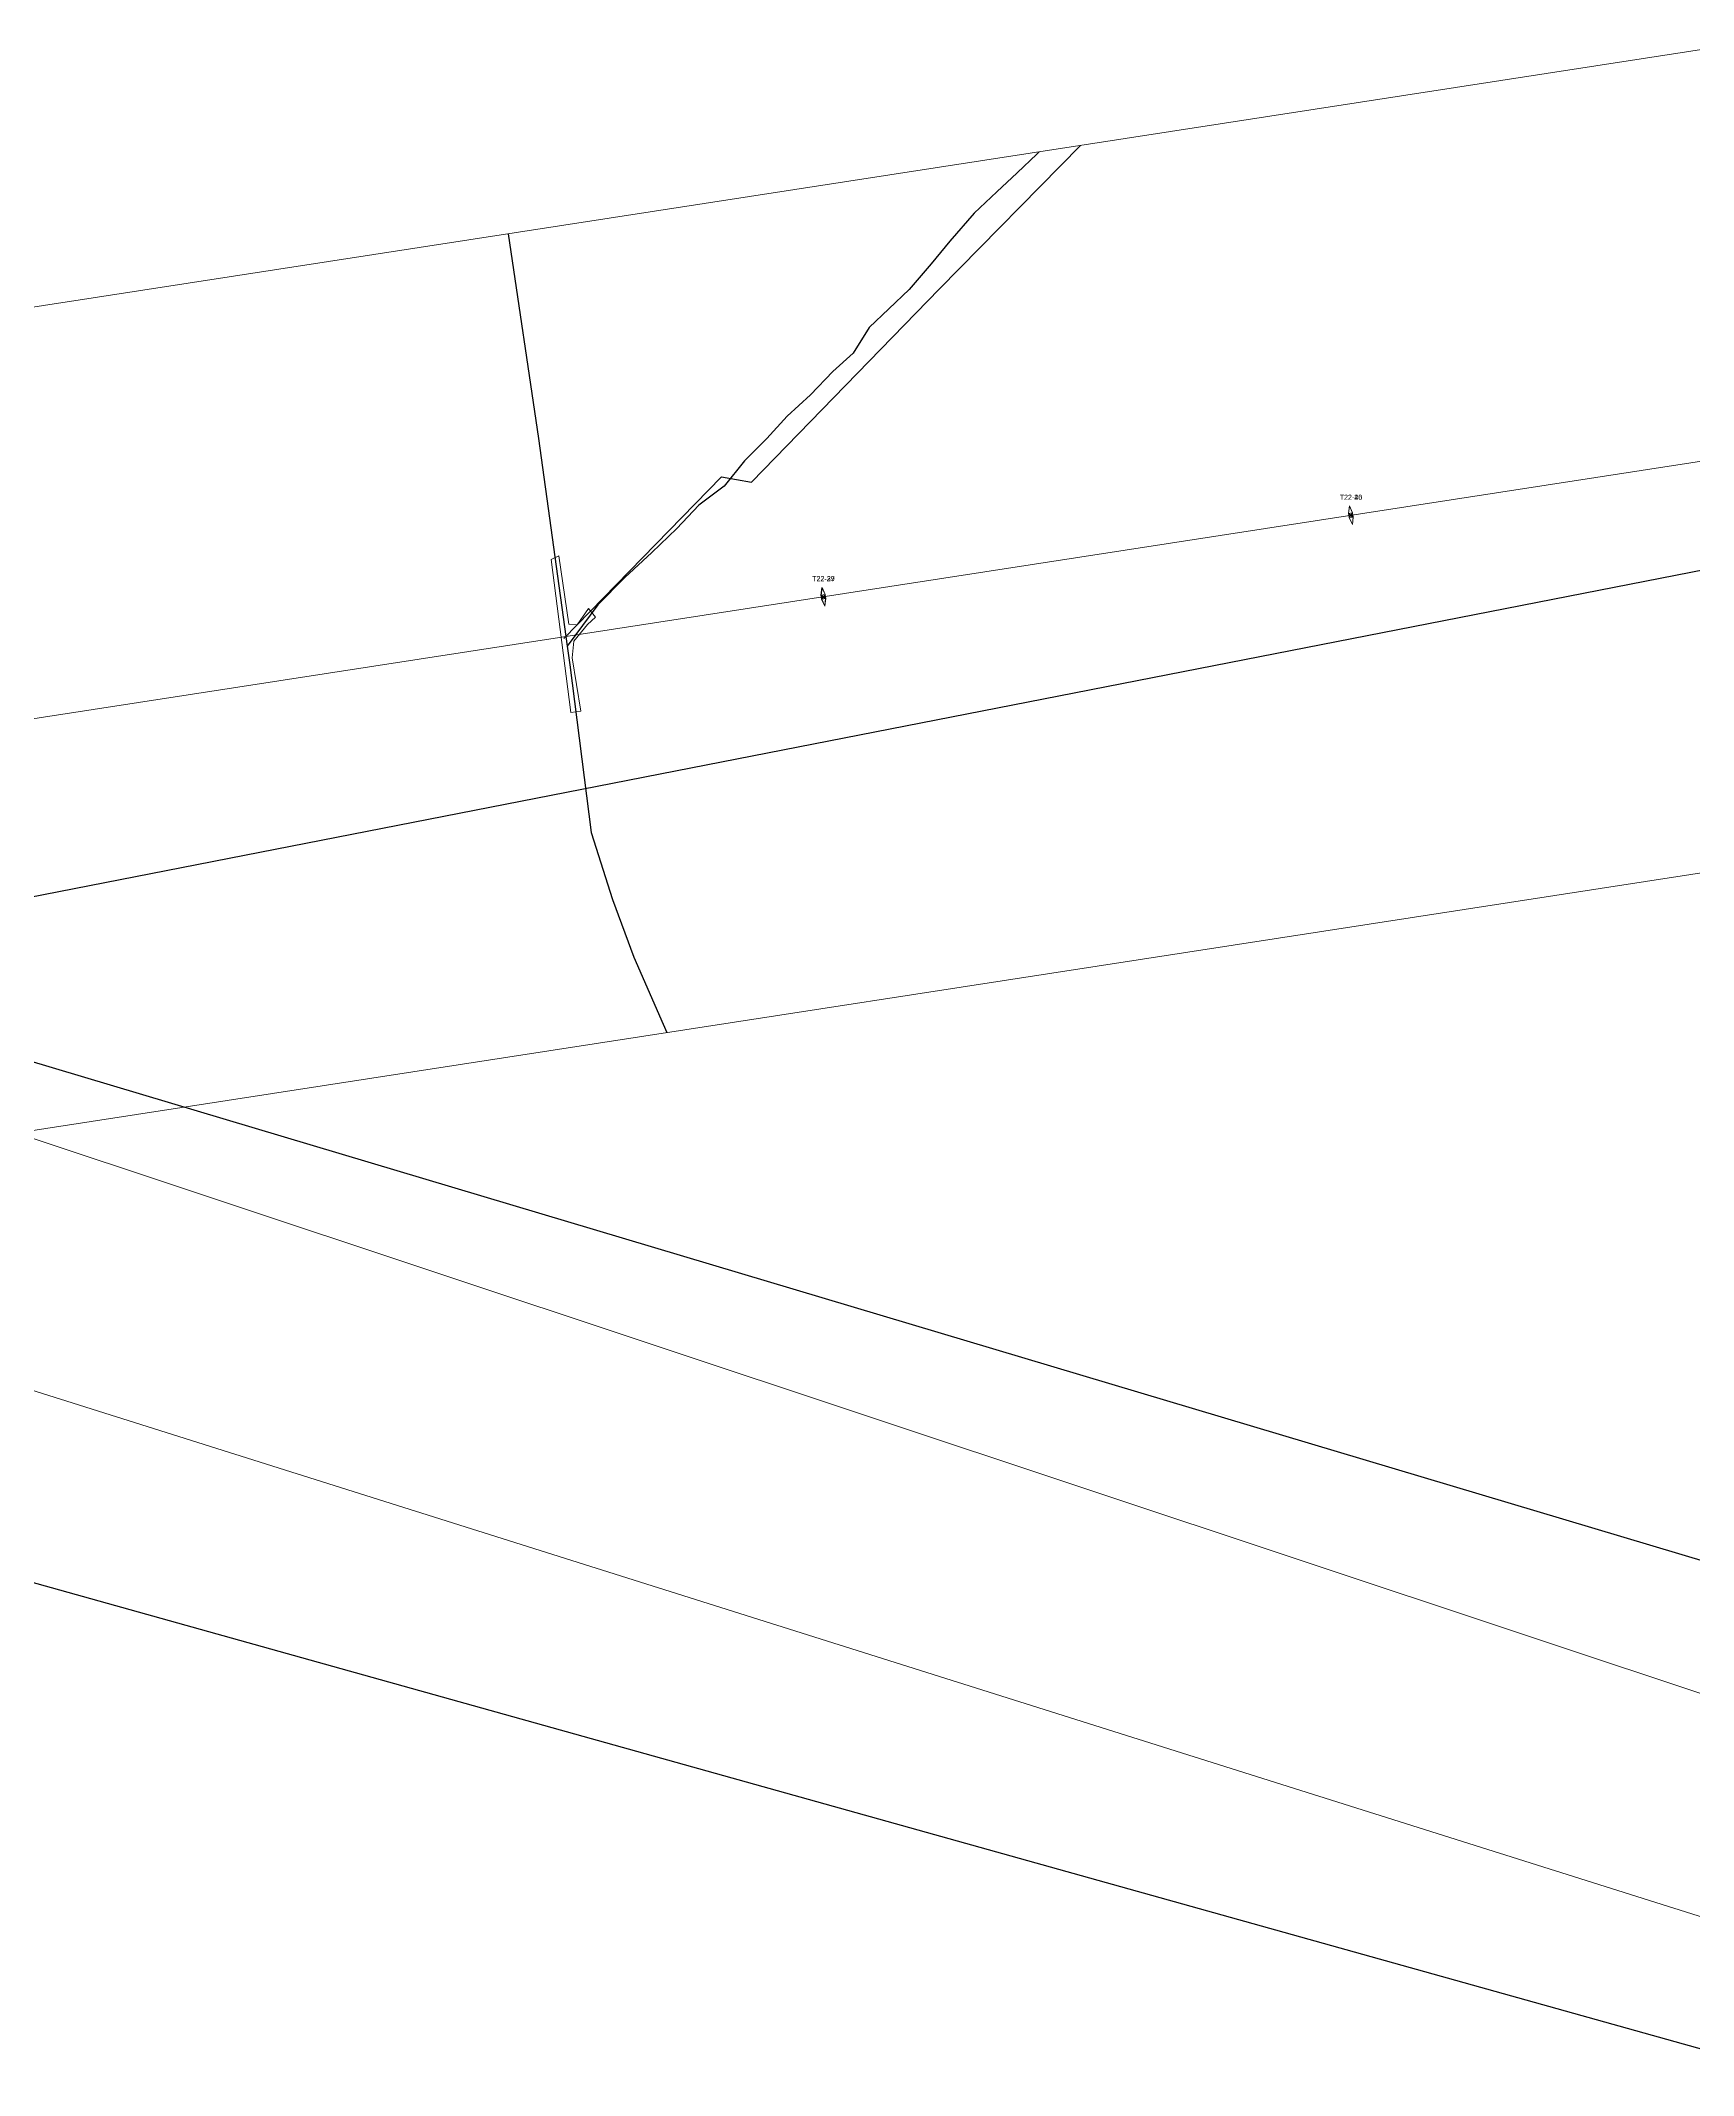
# Model space of a CAD drawing. Header units: metres. Extents: x -4 to 509425, y 7549 to 4732445.
# Drawn here: x 490860 to 491672, y 4716781 to 4717781 of the extents above; entities that cross this region are included whole.
import ezdxf

# ---------------------------------------------------------------- set-up
doc = ezdxf.new("R2010")
doc.units = ezdxf.units.M
doc.header["$LTSCALE"] = 0.01
doc.header["$MEASUREMENT"] = 0
doc.layers.get('0').update_dxf_attribs({"lineweight": 0})
for name, color, linetype in [('-- cruces', 6, 'Continuous'), ('-----caminos burgos', 2, 'Continuous'), ('Cruces no definidos proyecto', 3, 'Continuous'), ('vvpp CyL', 41, 'Continuous')]:
    doc.layers.add(name, color=color, linetype=linetype)
for name, color, linetype, lineweight in [('Apoyos__ptw_', 7, 'Continuous', 0), ('Cañada real vía verde camino o similar__ptw_', 32, 'Continuous', 0), ('Cruces no defindos en pyp', 4, 'Continuous', 0), ('Denominación apoyos__ptw_', 7, 'Continuous', 0), ('LEAR TRAMOS AEREOS', 2, 'Continuous', 0)]:
    doc.layers.add(name, color=color, linetype=linetype, lineweight=lineweight)
doc.styles.get("Standard").update_dxf_attribs({"font": 'arial.ttf'})

# ---------------------------------------------------------------- blocks, each defined once
blk = doc.blocks.new('veintidos')
at = {"layer": 'Apoyos__ptw_', "linetype": 'Continuous', "flags": 128}
for points in [[(491503.4, 4717552.6), (491502.9, 4717548.9), (491504.9, 4717549.2), (491503.2, 4717546.9), (491505.2, 4717547.2), (491504.8, 4717543.5), (491503.2, 4717546.9), (491502.9, 4717548.9), (491505.2, 4717547.2), (491504.9, 4717549.2)], [(491244.1, 4717512.5), (491243.6, 4717508.8), (491245.6, 4717509.1), (491243.9, 4717506.8), (491245.9, 4717507.1), (491245.5, 4717503.4), (491243.9, 4717506.8), (491243.6, 4717508.8), (491245.9, 4717507.1), (491245.6, 4717509.1)]]:
    blk.add_lwpolyline(points, close=True, dxfattribs=at)
at = {"layer": 'Cañada real vía verde camino o similar__ptw_', "linetype": 'Continuous', "flags": 128}
blk.add_lwpolyline([(491111, 4717526.2), (491111.3, 4717526.5), (491111.3, 4717526.5), (491111.3, 4717526.5), (491111.3, 4717526.5), (491111.3, 4717526.5), (491111.3, 4717526.5), (491111.3, 4717526.5), (491111.3, 4717526.5), (491114.8, 4717528.1), (491114.8, 4717528.1), (491114.8, 4717528.1), (491114.8, 4717528.1), (491114.8, 4717528.1), (491114.8, 4717528.1), (491114.8, 4717528.1), (491114.8, 4717528.1), (491114.8, 4717528.1), (491114.8, 4717528.1), (491114.8, 4717528.1), (491114.8, 4717528.1), (491114.8, 4717528.1), (491114.8, 4717528.1), (491114.8, 4717528.1), (491114.8, 4717528.1), (491114.8, 4717528.1), (491114.8, 4717528.1), (491114.8, 4717528.1), (491114.8, 4717528.1), (491114.8, 4717528.1), (491114.8, 4717528.1), (491114.8, 4717528.1), (491114.8, 4717528.1), (491114.8, 4717528.1), (491114.8, 4717528.1), (491114.8, 4717528.1), (491114.8, 4717528.1), (491114.8, 4717528.1), (491114.8, 4717528.1), (491114.8, 4717528.1), (491114.8, 4717528.1), (491114.8, 4717528.1), (491114.8, 4717528.1), (491114.8, 4717528.1), (491114.8, 4717528.1), (491119.6, 4717494.5), (491123.7, 4717494.1), (491129.3, 4717502.2), (491129.3, 4717502.2), (491129.3, 4717502.2), (491129.3, 4717502.2), (491129.3, 4717502.2), (491129.3, 4717502.2), (491129.3, 4717502.2), (491129.3, 4717502.2), (491129.3, 4717502.2), (491129.3, 4717502.2), (491129.3, 4717502.2), (491129.3, 4717502.2), (491129.3, 4717502.2), (491129.3, 4717502.2), (491129.3, 4717502.2), (491129.3, 4717502.2), (491129.3, 4717502.2), (491129.3, 4717502.2), (491129.3, 4717502.2), (491129.3, 4717502.2), (491129.3, 4717502.2), (491129.3, 4717502.2), (491129.3, 4717502.2), (491129.3, 4717502.2), (491129.3, 4717502.2), (491129.3, 4717502.2), (491129.3, 4717502.2), (491129.3, 4717502.2), (491129.3, 4717502.2), (491129.3, 4717502.2), (491129.3, 4717502.2), (491129.3, 4717502.2), (491129.3, 4717502.2), (491129.3, 4717502.2), (491129.3, 4717502.2), (491129.3, 4717502.2), (491132.7, 4717497.9), (491132.7, 4717497.9), (491132.7, 4717497.9), (491132.7, 4717497.9), (491132.7, 4717497.9), (491132.7, 4717497.9), (491132.7, 4717497.9), (491132.7, 4717497.9), (491132.7, 4717497.9), (491132.7, 4717497.9), (491132.7, 4717497.9), (491132.7, 4717497.9), (491132.7, 4717497.9), (491132.7, 4717497.9), (491132.7, 4717497.9), (491132.7, 4717497.9), (491132.7, 4717497.9), (491132.7, 4717497.9), (491132.7, 4717497.9), (491132.7, 4717497.9), (491132.7, 4717497.9), (491132.7, 4717497.9), (491132.7, 4717497.9), (491132.7, 4717497.9), (491132.7, 4717497.9), (491132.7, 4717497.9), (491132.7, 4717497.9), (491132.7, 4717497.9), (491132.7, 4717497.9), (491132.7, 4717497.9), (491128.8, 4717494.3), (491122.1, 4717486.1), (491121.3, 4717478), (491125.5, 4717451.7), (491125.5, 4717451.7), (491125.5, 4717451.7), (491125.5, 4717451.7), (491125.5, 4717451.7), (491125.5, 4717451.7), (491125.5, 4717451.7), (491125.5, 4717451.7), (491125.5, 4717451.7), (491125.5, 4717451.7), (491125.5, 4717451.7), (491125.5, 4717451.7), (491125.5, 4717451.7), (491125.5, 4717451.7), (491125.5, 4717451.7), (491125.5, 4717451.7), (491125.5, 4717451.7), (491125.5, 4717451.7), (491125.5, 4717451.7), (491125.5, 4717451.7), (491125.5, 4717451.7), (491125.5, 4717451.7), (491125.5, 4717451.7), (491125.5, 4717451.7), (491125.5, 4717451.7), (491125.5, 4717451.7), (491125.5, 4717451.7), (491125.5, 4717451.7), (491125.5, 4717451.7), (491125.5, 4717451.7), (491125.5, 4717451.7), (491120.6, 4717451), (491120.6, 4717451), (491120.6, 4717451), (491120.6, 4717451), (491120.6, 4717451), (491120.6, 4717451), (491120.6, 4717451), (491120.6, 4717451), (491120.6, 4717451), (491120.6, 4717451), (491120.6, 4717451), (491120.6, 4717451), (491120.6, 4717451), (491120.6, 4717451), (491120.6, 4717451), (491120.6, 4717451), (491120.6, 4717451), (491120.6, 4717451), (491120.6, 4717451), (491120.6, 4717451), (491120.6, 4717451), (491120.6, 4717451), (491120.6, 4717451), (491120.6, 4717451), (491120.6, 4717451), (491120.6, 4717451), (491120.6, 4717451), (491120.6, 4717451), (491120.6, 4717451), (491120.6, 4717451), (491120.6, 4717451), (491111, 4717526.2), (491111, 4717526.2), (491111, 4717526.2), (491111, 4717526.2), (491111, 4717526.2), (491111, 4717526.2), (491111, 4717526.2), (491111, 4717526.2), (491111, 4717526.2), (491111, 4717526.2), (491111, 4717526.2), (491111, 4717526.2), (491111, 4717526.2), (491111, 4717526.2), (491111, 4717526.2), (491111, 4717526.2), (491111, 4717526.2), (491111, 4717526.2)], dxfattribs=at)
blk.add_lwpolyline([(491111, 4717526.2), (491111.3, 4717526.5), (491111.3, 4717526.5), (491111.3, 4717526.5), (491111.3, 4717526.5), (491111.3, 4717526.5), (491111.3, 4717526.5), (491111.3, 4717526.5), (491111.3, 4717526.5), (491114.8, 4717528.1), (491114.8, 4717528.1), (491114.8, 4717528.1), (491114.8, 4717528.1), (491114.8, 4717528.1), (491114.8, 4717528.1), (491114.8, 4717528.1), (491114.8, 4717528.1), (491114.8, 4717528.1), (491114.8, 4717528.1), (491114.8, 4717528.1), (491114.8, 4717528.1), (491114.8, 4717528.1), (491114.8, 4717528.1), (491114.8, 4717528.1), (491114.8, 4717528.1), (491114.8, 4717528.1), (491114.8, 4717528.1), (491114.8, 4717528.1), (491114.8, 4717528.1), (491114.8, 4717528.1), (491114.8, 4717528.1), (491114.8, 4717528.1), (491114.8, 4717528.1), (491114.8, 4717528.1), (491114.8, 4717528.1), (491114.8, 4717528.1), (491114.8, 4717528.1), (491114.8, 4717528.1), (491114.8, 4717528.1), (491114.8, 4717528.1), (491114.8, 4717528.1), (491114.8, 4717528.1), (491114.8, 4717528.1), (491114.8, 4717528.1), (491114.8, 4717528.1), (491119.6, 4717494.5), (491123.7, 4717494.1), (491129.3, 4717502.2), (491129.3, 4717502.2), (491129.3, 4717502.2), (491129.3, 4717502.2), (491129.3, 4717502.2), (491129.3, 4717502.2), (491129.3, 4717502.2), (491129.3, 4717502.2), (491129.3, 4717502.2), (491129.3, 4717502.2), (491129.3, 4717502.2), (491129.3, 4717502.2), (491129.3, 4717502.2), (491129.3, 4717502.2), (491129.3, 4717502.2), (491129.3, 4717502.2), (491129.3, 4717502.2), (491129.3, 4717502.2), (491129.3, 4717502.2), (491129.3, 4717502.2), (491129.3, 4717502.2), (491129.3, 4717502.2), (491129.3, 4717502.2), (491129.3, 4717502.2), (491129.3, 4717502.2), (491129.3, 4717502.2), (491129.3, 4717502.2), (491129.3, 4717502.2), (491129.3, 4717502.2), (491129.3, 4717502.2), (491129.3, 4717502.2), (491129.3, 4717502.2), (491129.3, 4717502.2), (491129.3, 4717502.2), (491129.3, 4717502.2), (491129.3, 4717502.2), (491132.7, 4717497.9), (491132.7, 4717497.9), (491132.7, 4717497.9), (491132.7, 4717497.9), (491132.7, 4717497.9), (491132.7, 4717497.9), (491132.7, 4717497.9), (491132.7, 4717497.9), (491132.7, 4717497.9), (491132.7, 4717497.9), (491132.7, 4717497.9), (491132.7, 4717497.9), (491132.7, 4717497.9), (491132.7, 4717497.9), (491132.7, 4717497.9), (491132.7, 4717497.9), (491132.7, 4717497.9), (491132.7, 4717497.9), (491132.7, 4717497.9), (491132.7, 4717497.9), (491132.7, 4717497.9), (491132.7, 4717497.9), (491132.7, 4717497.9), (491132.7, 4717497.9), (491132.7, 4717497.9), (491132.7, 4717497.9), (491132.7, 4717497.9), (491132.7, 4717497.9), (491132.7, 4717497.9), (491132.7, 4717497.9), (491128.8, 4717494.3), (491122.1, 4717486.1), (491121.3, 4717478), (491125.5, 4717451.7), (491125.5, 4717451.7), (491125.5, 4717451.7), (491125.5, 4717451.7), (491125.5, 4717451.7), (491125.5, 4717451.7), (491125.5, 4717451.7), (491125.5, 4717451.7), (491125.5, 4717451.7), (491125.5, 4717451.7), (491125.5, 4717451.7), (491125.5, 4717451.7), (491125.5, 4717451.7), (491125.5, 4717451.7), (491125.5, 4717451.7), (491125.5, 4717451.7), (491125.5, 4717451.7), (491125.5, 4717451.7), (491125.5, 4717451.7), (491125.5, 4717451.7), (491125.5, 4717451.7), (491125.5, 4717451.7), (491125.5, 4717451.7), (491125.5, 4717451.7), (491125.5, 4717451.7), (491125.5, 4717451.7), (491125.5, 4717451.7), (491125.5, 4717451.7), (491125.5, 4717451.7), (491125.5, 4717451.7), (491125.5, 4717451.7), (491120.6, 4717451), (491120.6, 4717451), (491120.6, 4717451), (491120.6, 4717451), (491120.6, 4717451), (491120.6, 4717451), (491120.6, 4717451), (491120.6, 4717451), (491120.6, 4717451), (491120.6, 4717451), (491120.6, 4717451), (491120.6, 4717451), (491120.6, 4717451), (491120.6, 4717451), (491120.6, 4717451), (491120.6, 4717451), (491120.6, 4717451), (491120.6, 4717451), (491120.6, 4717451), (491120.6, 4717451), (491120.6, 4717451), (491120.6, 4717451), (491120.6, 4717451), (491120.6, 4717451), (491120.6, 4717451), (491120.6, 4717451), (491120.6, 4717451), (491120.6, 4717451), (491120.6, 4717451), (491120.6, 4717451), (491120.6, 4717451), (491111, 4717526.2), (491111, 4717526.2), (491111, 4717526.2), (491111, 4717526.2), (491111, 4717526.2), (491111, 4717526.2), (491111, 4717526.2), (491111, 4717526.2), (491111, 4717526.2), (491111, 4717526.2), (491111, 4717526.2), (491111, 4717526.2), (491111, 4717526.2), (491111, 4717526.2), (491111, 4717526.2), (491111, 4717526.2), (491111, 4717526.2), (491111, 4717526.2)], dxfattribs=at)
at = {"layer": 'Denominación apoyos__ptw_', "linetype": 'Continuous', "char_height": 2.5, "attachment_point": 8, "line_spacing_factor": 0.5}
for s, insert in [('T22-40', (491504.1, 4717555.6)), ('T22-39', (491244.8, 4717515.6))]:
    blk.add_mtext(s, dxfattribs=dict(at, insert=insert))

msp = doc.modelspace()

# ---------------------------------------------------------------- linework, layer by layer
at = {"layer": '-- cruces'}
msp.add_lwpolyline([(483656.884, 4718015.445), (483223.023, 4715866.265), (492969.325, 4717774.217)], dxfattribs=at)
at = {"layer": '-----caminos burgos'}
for points in [[(491350.893, 4717726.72, 735.476), (491349.7, 4717725.5, 735.622), (491340.1, 4717716.4, 736.787), (491330.1, 4717706.999, 737.814), (491318.9, 4717696.5, 738.7), (491307, 4717682.8, 739.802), (491297.7, 4717671.7, 740.572), (491287, 4717658.999, 741.736), (491277, 4717649.5, 742.611), (491267.3, 4717640.4, 743.773), (491259.438, 4717627.704, 744.513), (491249.454, 4717618.719, 745.43), (491238.472, 4717607.238, 746.261), (491226.991, 4717596.755, 747.611), (491217.008, 4717585.773, 748.356), (491206.026, 4717574.791, 749.358), (491196.042, 4717562.312, 751.051), (491183.5, 4717552.999, 752.178), (491172.7, 4717541.5, 753.874), (491160.4, 4717529.7, 755.866), (491147.2, 4717517.5, 758.106), (491133.9, 4717504, 759.519), (491118.894, 4717483.626, 762.115)], [(491089.837, 4717686.416, 758.087), (491104.694, 4717585.773, 759.625), (491118.894, 4717483.626, 762.115)], [(491118.894, 4717483.626, 762.115), (491120.168, 4717474.457, 762.852), (491130.651, 4717392.093, 771.449), (491141.133, 4717359.148, 774.484), (491151.616, 4717330.695, 777.807), (491166.092, 4717297.749, 780.878), (491167.77, 4717293.709, 781.315)]]:
    msp.add_polyline3d(points, dxfattribs=at)
at = {"color": 5}
msp.add_lwpolyline([(484900.497, 4718140.211), (490826.186, 4717645.711), (493296.683, 4718027.126), (496567.966, 4717217.654), (499084.795, 4718098.371), (500600.958, 4718460.832), (501582.427, 4719465.787), (501620.207, 4720722.559), (502019.92, 4720707.42), (501976.306, 4719296.597), (500827.332, 4718103.33), (496587.583, 4716800.735), (493278.454, 4717619.573), (490840.266, 4717243.146), (484895.504, 4717739.237)], dxfattribs=at)
at = {"layer": 'Apoyos__ptw_', "color": 2, "linetype": 'Continuous', "flags": 128}
for points in [[(491504.815, 4717543.46), (491505.254, 4717547.17), (491503.277, 4717546.865), (491504.948, 4717549.147), (491502.972, 4717548.841), (491503.411, 4717552.552), (491504.948, 4717549.147), (491505.254, 4717547.17), (491502.972, 4717548.841), (491503.277, 4717546.865)], [(491245.51, 4717503.426), (491245.949, 4717507.136), (491243.972, 4717506.831), (491245.643, 4717509.113), (491243.667, 4717508.808), (491244.106, 4717512.518), (491245.643, 4717509.113), (491245.949, 4717507.136), (491243.667, 4717508.808), (491243.972, 4717506.831)]]:
    msp.add_lwpolyline(points, close=True, dxfattribs=at)
at = {"layer": 'Cruces no defindos en pyp'}
for points in [[(489455.873, 4717559.369), (497932.468, 4714885.471)], [(490052.436, 4717509.343), (497932.468, 4714885.471)]]:
    msp.add_lwpolyline(points, dxfattribs=at)
at = {"layer": 'Cruces no definidos proyecto'}
for points in [[(488720.189, 4717620.762), (504279.564, 4713269.168)], [(490098.105, 4717505.775), (504279.564, 4713269.168)]]:
    msp.add_lwpolyline(points, dxfattribs=at)
at = {"layer": 'LEAR TRAMOS AEREOS'}
msp.add_lwpolyline([(481062.712, 4718241.102), (483591.469, 4718147.65), (483728.167, 4717871.383), (484898.001, 4717939.724), (490833.226, 4717444.429), (493287.568, 4717823.35), (496577.774, 4717009.194), (499139.875, 4717905.754), (500649.776, 4718244.084)], dxfattribs=at)
at = {"layer": 'vvpp CyL'}
msp.add_lwpolyline([(491117.274, 4717487.425), (491194.641, 4717566.897), (491209.378, 4717564.266), (491301.874, 4717659.39), (491371.18, 4717729.852)], dxfattribs=at)

# ---------------------------------------------------------------- block references
msp.add_blockref('veintidos', (0, 0))

# ---------------------------------------------------------------- texts
at = {"layer": 'Denominación apoyos__ptw_', "color": 2, "linetype": 'Continuous', "char_height": 2.5, "attachment_point": 8, "line_spacing_factor": 0.5}
for s, insert in [('T22-26', (491504.113, 4717555.606)), ('T22-27', (491244.808, 4717515.572))]:
    msp.add_mtext(s, dxfattribs=dict(at, insert=insert))

doc.saveas('drawing.dxf')
